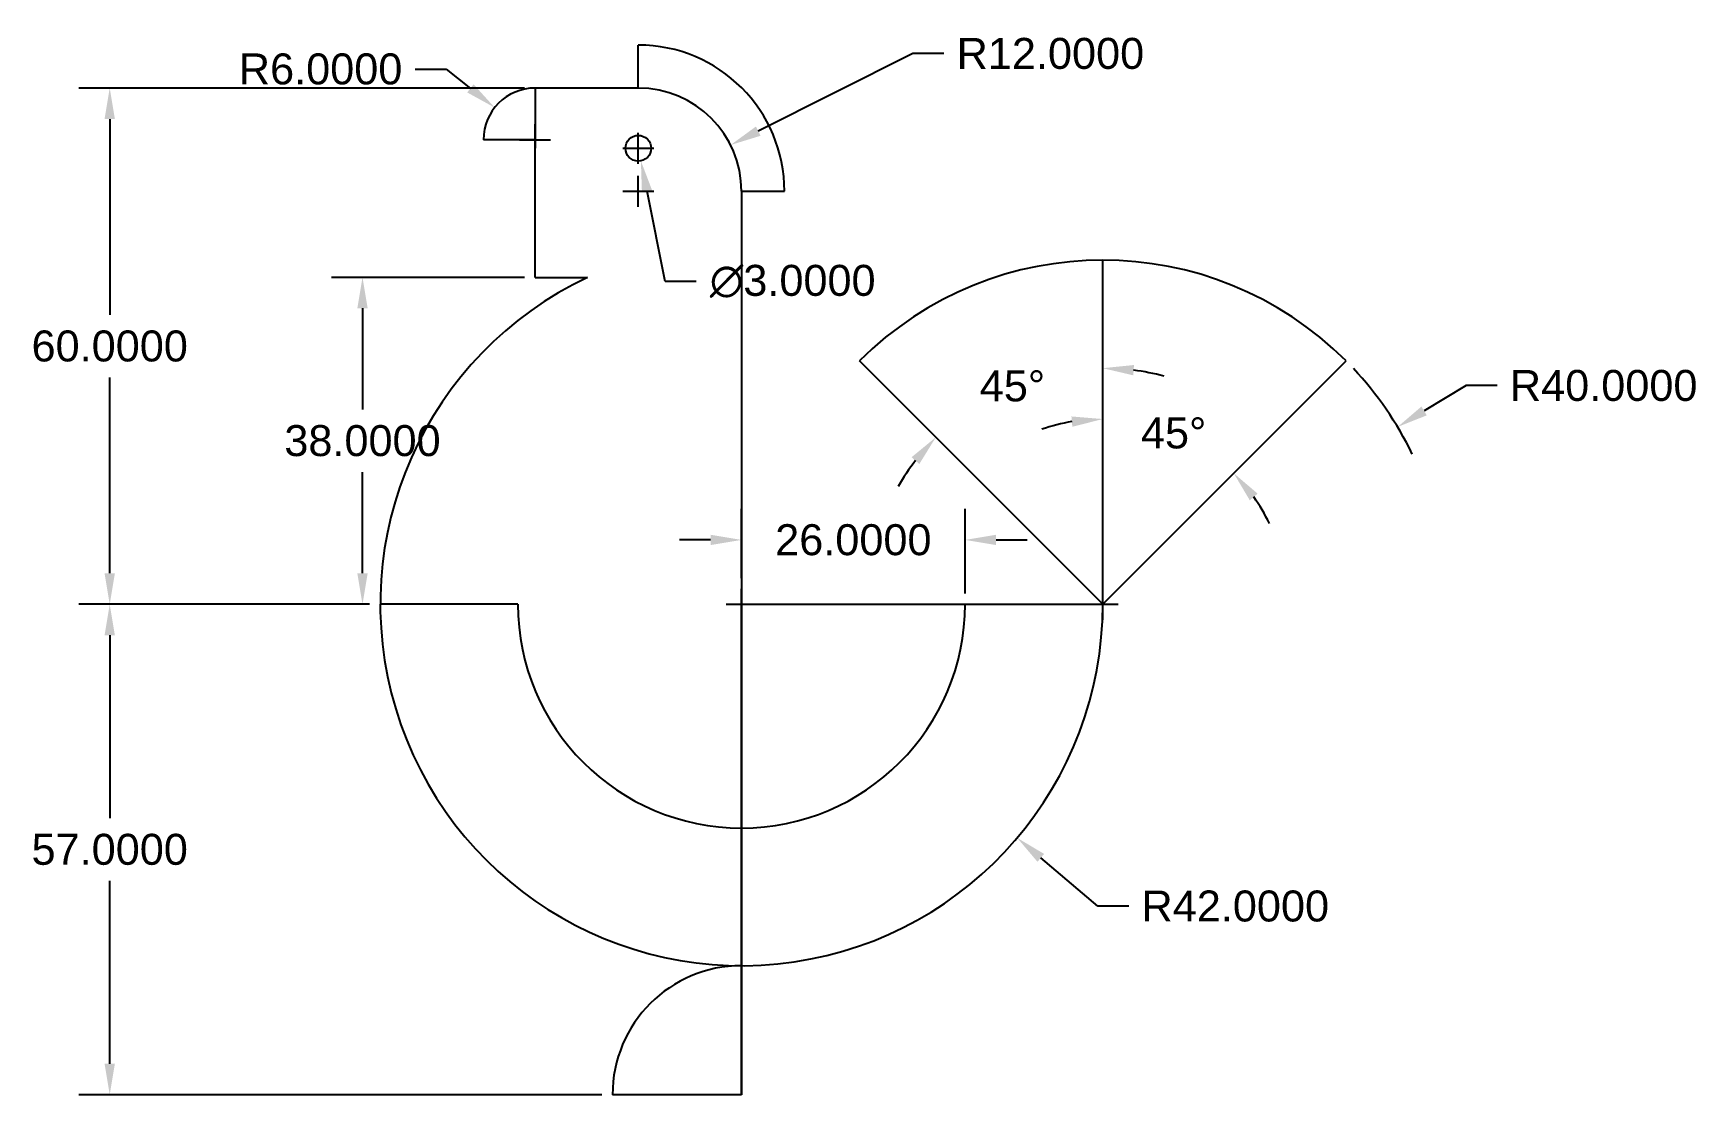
# Model space of a CAD drawing. Header units: inches. Extents: x 100 to 294, y 68 to 191.
import ezdxf

# ---------------------------------------------------------------- set-up
doc = ezdxf.new("R2010")
doc.units = ezdxf.units.IN
doc.header["$MEASUREMENT"] = 0
doc.styles.get("Standard").update_dxf_attribs({"font": 'arial.ttf'})
doc.dimstyles.get("Standard").update_dxf_attribs({"dimscale": 20, "dimtxt": 0.18, "dimasz": 0.18, "dimexe": 0.18, "dimexo": 0.0625, "dimgap": 0.09, "dimtad": 0, "dimtih": 1, "dimtoh": 1, "dimdec": 4, "dimzin": 0, "dimdsep": 46, "dimtxsty": 'Standard', "dimcen": 0.09, "dimadec": 0, "dimazin": 0, "dimtfac": 1, "dimtdec": 4, "dimtofl": 0, "dimtmove": 0, "dimatfit": 3, "dimfxl": 1, "dimtolj": 1, "dimtzin": 0, "dimarcsym": 0})

# ---------------------------------------------------------------- blocks, each defined once
blk = doc.blocks.new('*D3')
at = {"color": 0, "lineweight": -2, "transparency": 16777216}
for p, q in [((202.62, 188.63), (184.64, 179.62)), ((206.22, 188.63), (202.62, 188.63)), ((170.7, 170.83), (170.7, 174.43)), ((168.9, 172.63), (172.5, 172.63))]:
    blk.add_line(p, q, dxfattribs=at)
at = {"color": 0, "transparency": 16777216}
blk.add_solid([(184.38, 180.16), (184.91, 179.08), (181.43, 178.01)], dxfattribs=at)
at = {"layer": 'Defpoints', "color": 0, "transparency": 16777216}
for p in [(181.43, 178.01), (170.7, 172.63)]:
    blk.add_point(p, dxfattribs=at)
at = {"color": 0, "transparency": 16777216, "insert": (218.61, 188.63), "char_height": 3.6, "attachment_point": 5}
blk.add_mtext('\\A1;R12.0000', dxfattribs=at)
blk = doc.blocks.new('*D4')
at = {"color": 0, "lineweight": -2, "transparency": 16777216}
for p, q in [((266.95, 150.04), (262.06, 147.1)), ((270.55, 150.04), (266.95, 150.04)), ((224.7, 122.83), (224.7, 126.43)), ((222.9, 124.63), (226.5, 124.63))]:
    blk.add_line(p, q, dxfattribs=at)
blk.add_arc((224.7, 124.63), 40, 25.8667, 43.2095, dxfattribs=at)
at = {"color": 0, "transparency": 16777216}
blk.add_solid([(261.75, 147.61), (262.37, 146.59), (258.98, 145.24)], dxfattribs=at)
at = {"layer": 'Defpoints', "color": 0, "transparency": 16777216}
for p in [(258.98, 145.24), (224.7, 124.63)]:
    blk.add_point(p, dxfattribs=at)
at = {"color": 0, "transparency": 16777216, "insert": (282.94, 150.04), "char_height": 3.6, "attachment_point": 5}
blk.add_mtext('\\A1;R40.0000', dxfattribs=at)
blk = doc.blocks.new('*D5')
at = {"color": 0, "lineweight": -2, "transparency": 16777216}
for p, q in [((144.75, 186.83), (148.35, 186.83)), ((148.35, 186.83), (151.18, 184.59)), ((158.7, 176.83), (158.7, 180.43)), ((156.9, 178.63), (160.5, 178.63))]:
    blk.add_line(p, q, dxfattribs=at)
at = {"color": 0, "transparency": 16777216}
blk.add_solid([(151.55, 185.06), (150.8, 184.12), (154, 182.36)], dxfattribs=at)
at = {"layer": 'Defpoints', "color": 0, "transparency": 16777216}
for p in [(154, 182.36), (158.7, 178.63)]:
    blk.add_point(p, dxfattribs=at)
at = {"color": 0, "transparency": 16777216, "insert": (133.76, 186.83), "char_height": 3.6, "attachment_point": 5}
blk.add_mtext('\\A1;R6.0000', dxfattribs=at)
blk = doc.blocks.new('*D6')
at = {"color": 0, "lineweight": -2, "transparency": 16777216}
for p, q in [((182.7, 122.83), (182.7, 126.43)), ((180.9, 124.63), (184.5, 124.63)), ((224.13, 89.54), (217.5, 95.16)), ((227.73, 89.54), (224.13, 89.54))]:
    blk.add_line(p, q, dxfattribs=at)
at = {"color": 0, "transparency": 16777216}
blk.add_solid([(217.88, 95.62), (217.11, 94.7), (214.75, 97.48)], dxfattribs=at)
at = {"layer": 'Defpoints', "color": 0, "transparency": 16777216}
for p in [(182.7, 124.63), (214.75, 97.48)]:
    blk.add_point(p, dxfattribs=at)
at = {"color": 0, "transparency": 16777216, "insert": (240.11, 89.54), "char_height": 3.6, "attachment_point": 5}
blk.add_mtext('\\A1;R42.0000', dxfattribs=at)
blk = doc.blocks.new('*D7')
at = {"color": 0, "lineweight": -2, "transparency": 16777216}
for p, q in [((170.7, 175.83), (170.7, 179.43)), ((168.9, 177.63), (172.5, 177.63)), ((173.83, 162.16), (171.71, 172.63)), ((177.43, 162.16), (173.83, 162.16))]:
    blk.add_line(p, q, dxfattribs=at)
at = {"color": 0, "transparency": 16777216}
blk.add_solid([(172.3, 172.75), (171.12, 172.51), (171, 176.16)], dxfattribs=at)
at = {"layer": 'Defpoints', "color": 0, "transparency": 16777216}
for p in [(170.4, 179.1), (171, 176.16)]:
    blk.add_point(p, dxfattribs=at)
at = {"color": 0, "transparency": 16777216, "insert": (188.65, 162.16), "char_height": 3.6, "attachment_point": 5}
blk.add_mtext('\\A1;∅3.0000', dxfattribs=at)
blk = doc.blocks.new('*D8')
at = {"color": 0, "lineweight": -2, "transparency": 16777216}
for p, q in [((182.7, 127.68), (182.7, 135.71)), ((208.7, 125.88), (208.7, 135.71)), ((179.1, 132.11), (175.5, 132.11)), ((212.3, 132.11), (215.9, 132.11))]:
    blk.add_line(p, q, dxfattribs=at)
at = {"color": 0, "transparency": 16777216}
for points in [[(179.1, 132.71), (179.1, 131.51), (182.7, 132.11)], [(212.3, 132.71), (212.3, 131.51), (208.7, 132.11)]]:
    blk.add_solid(points, dxfattribs=at)
at = {"layer": 'Defpoints', "color": 0, "transparency": 16777216}
for p in [(208.7, 132.11), (182.7, 126.43), (208.7, 124.63)]:
    blk.add_point(p, dxfattribs=at)
at = {"color": 0, "transparency": 16777216, "insert": (195.7, 132.11), "char_height": 3.6, "attachment_point": 5}
blk.add_mtext('\\A1;26.0000', dxfattribs=at)
blk = doc.blocks.new('*D9')
at = {"color": 0, "lineweight": -2, "transparency": 16777216}
for p, q in [((157.45, 162.63), (135.03, 162.63)), ((138.63, 159.03), (138.63, 147.27)), ((138.63, 128.23), (138.63, 139.99)), ((139.45, 124.63), (135.03, 124.63))]:
    blk.add_line(p, q, dxfattribs=at)
at = {"color": 0, "transparency": 16777216}
for points in [[(138.03, 159.03), (139.23, 159.03), (138.63, 162.63)], [(138.03, 128.23), (139.23, 128.23), (138.63, 124.63)]]:
    blk.add_solid(points, dxfattribs=at)
at = {"layer": 'Defpoints', "color": 0, "transparency": 16777216}
for p in [(138.63, 162.63), (158.7, 162.63), (140.7, 124.63)]:
    blk.add_point(p, dxfattribs=at)
at = {"color": 0, "transparency": 16777216, "insert": (138.63, 143.63), "char_height": 3.6, "attachment_point": 5}
blk.add_mtext('\\A1;38.0000', dxfattribs=at)
blk = doc.blocks.new('*D10')
at = {"color": 0, "lineweight": -2, "transparency": 16777216}
for p, q in [((157.45, 184.63), (105.64, 184.63)), ((109.24, 181.03), (109.24, 158.27)), ((109.24, 128.23), (109.24, 150.99)), ((139.45, 124.63), (105.64, 124.63))]:
    blk.add_line(p, q, dxfattribs=at)
at = {"color": 0, "transparency": 16777216}
for points in [[(108.64, 181.03), (109.84, 181.03), (109.24, 184.63)], [(108.64, 128.23), (109.84, 128.23), (109.24, 124.63)]]:
    blk.add_solid(points, dxfattribs=at)
at = {"layer": 'Defpoints', "color": 0, "transparency": 16777216}
for p in [(158.7, 184.63), (109.24, 124.63), (140.7, 124.63)]:
    blk.add_point(p, dxfattribs=at)
at = {"color": 0, "transparency": 16777216, "insert": (109.24, 154.63), "char_height": 3.6, "attachment_point": 5}
blk.add_mtext('\\A1;60.0000', dxfattribs=at)
blk = doc.blocks.new('*D11')
at = {"color": 0, "lineweight": -2, "transparency": 16777216}
for p, q in [((137.38, 124.63), (105.64, 124.63)), ((109.24, 121.03), (109.24, 99.77)), ((109.24, 71.23), (109.24, 92.49)), ((166.45, 67.63), (105.64, 67.63))]:
    blk.add_line(p, q, dxfattribs=at)
at = {"color": 0, "transparency": 16777216}
for points in [[(108.64, 121.03), (109.84, 121.03), (109.24, 124.63)], [(108.64, 71.23), (109.84, 71.23), (109.24, 67.63)]]:
    blk.add_solid(points, dxfattribs=at)
at = {"layer": 'Defpoints', "color": 0, "transparency": 16777216}
for p in [(138.63, 124.63), (109.24, 67.63), (167.7, 67.63)]:
    blk.add_point(p, dxfattribs=at)
at = {"color": 0, "transparency": 16777216, "insert": (109.24, 96.13), "char_height": 3.6, "attachment_point": 5}
blk.add_mtext('\\A1;57.0000', dxfattribs=at)
blk = doc.blocks.new('*D12')
at = {"color": 0, "lineweight": -2, "transparency": 16777216}
for start, end in [(99.5897, 109.1795), (25.8205, 35.4103)]:
    blk.add_arc((224.7, 124.63), 21.53, start, end, dxfattribs=at)
at = {"color": 0, "transparency": 16777216}
for points in [[(221.06, 146.46), (221.16, 145.26), (224.7, 146.16)], [(241.79, 136.72), (242.71, 137.49), (239.93, 139.86)]]:
    blk.add_solid(points, dxfattribs=at)
at = {"layer": 'Defpoints', "color": 0, "transparency": 16777216}
for p in [(224.7, 164.63), (252.98, 152.91), (235.47, 143.28), (224.7, 124.63), (224.7, 124.63)]:
    blk.add_point(p, dxfattribs=at)
at = {"color": 0, "transparency": 16777216, "insert": (232.94, 144.52), "char_height": 3.6, "attachment_point": 5}
blk.add_mtext('\\A1;45°', dxfattribs=at)
blk = doc.blocks.new('*D13')
at = {"color": 0, "lineweight": -2, "transparency": 16777216}
for start, end in [(74.9586, 82.4793), (142.5207, 150.0414)]:
    blk.add_arc((224.7, 124.63), 27.45, start, end, dxfattribs=at)
at = {"color": 0, "transparency": 16777216}
for points in [[(228.25, 151.24), (228.33, 152.44), (224.7, 152.07)], [(202.47, 141.72), (203.37, 140.93), (205.29, 144.04)]]:
    blk.add_solid(points, dxfattribs=at)
at = {"layer": 'Defpoints', "color": 0, "transparency": 16777216}
for p in [(224.7, 164.63), (196.41, 152.91), (217.6, 151.14), (224.7, 124.63), (224.7, 124.63)]:
    blk.add_point(p, dxfattribs=at)
at = {"color": 0, "transparency": 16777216, "insert": (214.2, 149.99), "char_height": 3.6, "attachment_point": 5}
blk.add_mtext('\\A1;45°', dxfattribs=at)

msp = doc.modelspace()

# ---------------------------------------------------------------- linework, layer by layer
for p, q in [((170.69903, 184.62894), (170.69903, 189.62894)), ((170.69903, 184.62894), (158.69903, 184.62894)), ((158.69903, 184.62894), (158.69903, 177.62894)), ((158.69903, 184.62894), (158.69903, 177.62894)), ((170.69903, 184.62894), (170.69903, 184.62894)), ((158.69903, 178.62894), (152.69903, 178.62894)), ((158.69903, 162.62894), (158.69903, 177.62894)), ((182.69903, 172.62894), (182.69903, 67.62894)), ((182.69903, 172.62894), (187.69903, 172.62894)), ((224.69903, 124.62894), (224.69903, 164.62894)), ((158.69903, 162.62894), (164.81048, 162.62894)), ((224.69903, 124.62894), (196.41476, 152.91321)), ((224.69903, 124.62894), (252.9833, 152.91321)), ((156.69903, 124.62894), (140.69903, 124.62894)), ((182.69903, 67.62894), (182.69903, 124.62894)), ((182.69903, 124.62894), (208.69903, 124.62894)), ((208.69903, 124.62894), (224.69903, 124.62894)), ((182.69903, 67.62894), (167.69903, 67.62894))]:
    msp.add_line(p, q)
msp.add_circle((170.69903, 177.62894), 1.5)
for centre, radius, start, end in [((170.69903, 172.62894), 17, 0, 90), ((158.69903, 178.62894), 6, 90, 180), ((170.69903, 172.62894), 12, 0, 90), ((224.69903, 124.62894), 40, 45, 135), ((182.69903, 124.62894), 42, 115.2087653, 0), ((182.69903, 124.62894), 26, 180, 0), ((182.69903, 67.62894), 15, 90, 180)]:
    msp.add_arc(centre, radius, start, end)

# ---------------------------------------------------------------- dimensions: what is measured, and where the dimension line sits
for center, mpoint, picture, middle in [((170.69903, 172.62894), (181.4264, 178.007), '*D3', (218.61181, 188.6343)), ((224.69903, 124.62894), (258.97734, 145.24441), '*D4', (282.93811, 150.0396)), ((182.69903, 124.62894), (214.74817, 97.48391), '*D6', (240.11386, 89.54084))]:
    dim = msp.add_radius_dim(center=center, mpoint=mpoint, dimstyle='Standard')
    dim.commit()
    dim.dimension.update_dxf_attribs({"geometry": picture, "text_midpoint": middle, "dimtype": 164})
dim = msp.add_radius_dim(center=(158.69903, 178.62894), mpoint=(153.99674, 182.35567), dimstyle='Standard')
dim.commit()
dim.dimension.update_dxf_attribs({"geometry": '*D5', "text_midpoint": (133.76491, 186.82775)})
for base, p1, p2, picture, middle in [((109.2368, 124.62894), (158.69903, 184.62894), (140.69903, 124.62894), '*D10', (109.2368, 154.62894)), ((138.62669, 162.62894), (140.69903, 124.62894), (158.69903, 162.62894), '*D9', (138.62669, 143.62894)), ((109.2368, 67.62894), (138.62669, 124.62894), (167.69903, 67.62894), '*D11', (109.2368, 96.12894))]:
    dim = msp.add_linear_dim(base=base, p1=p1, p2=p2, angle=90, dimstyle='Standard')
    dim.commit()
    dim.dimension.update_dxf_attribs({"geometry": picture, "text_midpoint": middle})
dim = msp.add_diameter_dim_2p(p1=(170.40174, 179.09919), p2=(170.99632, 176.1587), dimstyle='Standard')
dim.commit()
dim.dimension.update_dxf_attribs({"geometry": '*D7', "text_midpoint": (188.65104, 162.16337), "dimtype": 163})
for base, line1, line2, picture, middle in [((217.59551, 151.13965), ((224.69903, 124.62894), (224.69903, 164.62894)), ((224.69903, 124.62894), (196.41476, 152.91321)), '*D13', (214.19594, 149.98565)), ((235.46604, 143.27795), ((224.69903, 124.62894), (252.9833, 152.91321)), ((224.69903, 124.62894), (224.69903, 164.62894)), '*D12', (232.93974, 144.52378))]:
    dim = msp.add_angular_dim_2l(base=base, line1=line1, line2=line2, dimstyle='Standard')
    dim.commit()
    dim.dimension.update_dxf_attribs({"geometry": picture, "text_midpoint": middle})
dim = msp.add_linear_dim(base=(208.69903, 132.11157), p1=(182.69903, 126.42894), p2=(208.69903, 124.62894), dimstyle='Standard')
dim.commit()
dim.dimension.update_dxf_attribs({"geometry": '*D8', "text_midpoint": (195.69903, 132.11157)})

doc.saveas('drawing.dxf')
